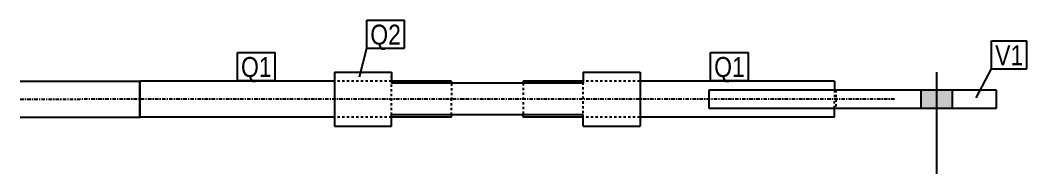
# Model space of a CAD drawing. Header units: millimetres. Extents: x 12 to 18153, y -28 to 385.
# Drawn here: x 5142 to 5983, y -28 to 101 of the extents above; entities that cross this region are included whole.
import ezdxf

# ---------------------------------------------------------------- set-up
doc = ezdxf.new("R2010")
doc.units = ezdxf.units.MM
doc.linetypes.add('DXK_LINE_DOT2', pattern=[3.9198, 1.9599, -1.9599])
doc.linetypes.add('DXK_LINE_DOT3', pattern=[5.9187, 2.979, -0.9799, 0.9799, -0.9799])
doc.layers.add('STÅL', color=7, linetype='Continuous')
doc.layers.add('TEKST', color=7, linetype='Continuous')
doc.styles.add('Arial Narrow', font='ARIALN.TTF', dxfattribs={"height": 0.2})

msp = doc.modelspace()

# ---------------------------------------------------------------- hatches: boundary and pattern name
at = {"layer": 'STÅL', "linetype": 'Continuous'}
msp.add_hatch(color=96, dxfattribs=at).paths.add_polyline_path([(5920.34, 42), (5894.34, 42), (5894.34, 27), (5920.34, 27)])

# ---------------------------------------------------------------- linework, layer by layer
at = {"layer": 'STÅL', "color": 2, "linetype": 'Continuous'}
for p, q in [((5404.84, 57), (5452.34, 57)), ((5404.84, 57), (5404.84, 12)), ((5452.34, 57), (5452.34, 47.74)), ((5612.34, 57), (5659.84, 57)), ((5612.34, 57), (5612.34, 47.74)), ((5659.84, 57), (5659.84, 12)), ((5142.34, 49.5), (5242.34, 49.5)), ((5404.84, 49.5), (5242.34, 49.5)), ((5242.34, 19.5), (5242.34, 49.5)), ((5242.34, 49.5), (5242.34, 27)), ((5502.34, 49.5), (5452.34, 49.5)), ((5612.34, 47.74), (5452.34, 47.74)), ((5502.34, 47.74), (5502.34, 49.5)), ((5612.34, 49.5), (5562.34, 49.5)), ((5562.34, 49.5), (5562.34, 47.74)), ((5822.34, 49.5), (5659.84, 49.5)), ((5822.34, 49.5), (5822.34, 42)), ((5957.34, 42), (5717.34, 42)), ((5717.34, 42), (5717.34, 27)), ((5957.34, 27), (5957.34, 42)), ((5242.34, 27), (5242.34, 19.5)), ((5717.34, 27), (5957.34, 27)), ((5822.34, 19.5), (5822.34, 27)), ((5142.34, 19.5), (5242.34, 19.5)), ((5404.84, 19.5), (5242.34, 19.5)), ((5612.34, 21.26), (5452.34, 21.26)), ((5452.34, 12), (5452.34, 21.26)), ((5502.34, 19.5), (5452.34, 19.5)), ((5502.34, 19.5), (5502.34, 21.26)), ((5562.34, 19.5), (5562.34, 21.26)), ((5612.34, 19.5), (5562.34, 19.5)), ((5612.34, 12), (5612.34, 21.26)), ((5822.34, 19.5), (5659.84, 19.5)), ((5404.84, 12), (5452.34, 12)), ((5612.34, 12), (5659.84, 12))]:
    msp.add_line(p, q, dxfattribs=at)
at = {"layer": 'STÅL', "color": 7, "linetype": 'DXK_LINE_DOT2'}
for p, q in [((5452.34, 21.26), (5452.34, 53.99)), ((5452.34, 49.5), (5404.84, 49.5)), ((5502.34, 47.49), (5502.34, 47.74)), ((5502.34, 47.49), (5502.34, 34.5)), ((5562.34, 47.74), (5562.34, 21.26)), ((5659.84, 49.5), (5612.34, 49.5)), ((5612.34, 15.01), (5612.34, 47.74)), ((5502.34, 21.26), (5502.34, 34.5)), ((5822.34, 42), (5822.34, 34.5)), ((5822.34, 27), (5822.34, 34.5)), ((5823.34, 42), (5823.34, 27)), ((5452.34, 19.5), (5404.84, 19.5)), ((5659.84, 19.5), (5612.34, 19.5))]:
    msp.add_line(p, q, dxfattribs=at)
at = {"layer": 'STÅL', "color": 96, "linetype": 'Continuous'}
for p, q in [((5907.34, 57), (5907.34, -28)), ((5894.34, 42), (5894.34, 27)), ((5920.34, 42), (5920.34, 27))]:
    msp.add_line(p, q, dxfattribs=at)
at = {"layer": 'STÅL', "color": 7, "linetype": 'DXK_LINE_DOT3'}
for p, q in [((5142.34, 34.5), (5192.34, 34.5)), ((5512.34, 34.5), (5192.34, 34.5)), ((5872.34, 34.5), (5512.34, 34.5))]:
    msp.add_line(p, q, dxfattribs=at)

# ---------------------------------------------------------------- wipeouts: each hides what was drawn before it
at = {"color": 0}
for points in [[(5460.27, 80.03), (5460.27, 97.53), (5434.68, 97.53), (5434.68, 80.03)], [(5979.81, 62.74), (5979.81, 80.24), (5956.36, 80.24), (5956.36, 62.74)]]:
    msp.add_wipeout(points, dxfattribs=at).dxf.layer = 'TEKST'

# ---------------------------------------------------------------- next in the draw order: wipeouts: each hides what was drawn before it
for points in [[(5460.27, 80.03), (5460.27, 97.53), (5434.68, 97.53), (5434.68, 80.03)], [(5979.81, 62.74), (5979.81, 80.24), (5956.36, 80.24), (5956.36, 62.74)], [(5352.34, 53), (5352.34, 70.5), (5326.75, 70.5), (5326.75, 53)], [(5747.34, 53), (5747.34, 70.5), (5721.75, 70.5), (5721.75, 53)]]:
    msp.add_wipeout(points, dxfattribs=at).dxf.layer = 'TEKST'

# ---------------------------------------------------------------- next in the draw order: linework, layer by layer
at = {"layer": 'TEKST', "color": 7, "linetype": 'Continuous'}
for p, q in [((5431.68, 100.53), (5463.27, 100.53)), ((5431.68, 77.03), (5431.68, 100.53)), ((5463.27, 77.03), (5463.27, 100.53)), ((5425.55, 53.01), (5431.68, 77.03)), ((5431.68, 77.03), (5463.27, 77.03)), ((5953.36, 83.24), (5982.81, 83.24)), ((5953.36, 59.74), (5953.36, 83.24)), ((5982.81, 59.74), (5982.81, 83.24)), ((5940.53, 35.66), (5953.36, 59.74)), ((5953.36, 59.74), (5982.81, 59.74))]:
    msp.add_line(p, q, dxfattribs=at)

# ---------------------------------------------------------------- next in the draw order: texts
at = {"layer": 'TEKST', "color": 3, "style": 'Arial Narrow'}
for s, p in [('Q2', (5434.68, 80.03)), ('V1', (5956.36, 62.74))]:
    msp.add_text(s, height=16.702, dxfattribs=at).set_placement(p)

# ---------------------------------------------------------------- next in the draw order: wipeouts: each hides what was drawn before it
at = {"color": 0}
for points in [[(5352.34, 53), (5352.34, 70.5), (5326.75, 70.5), (5326.75, 53)], [(5747.34, 53), (5747.34, 70.5), (5721.75, 70.5), (5721.75, 53)]]:
    msp.add_wipeout(points, dxfattribs=at).dxf.layer = 'TEKST'

# ---------------------------------------------------------------- next in the draw order: linework, layer by layer
at = {"layer": 'TEKST', "color": 7, "linetype": 'Continuous'}
for p, q in [((5323.75, 73.5), (5355.34, 73.5)), ((5323.75, 50), (5323.75, 73.5)), ((5355.34, 50), (5355.34, 73.5)), ((5718.75, 73.5), (5750.34, 73.5)), ((5718.75, 50), (5718.75, 73.5)), ((5750.34, 50), (5750.34, 73.5)), ((5323.75, 50), (5355.34, 50)), ((5718.75, 50), (5750.34, 50))]:
    msp.add_line(p, q, dxfattribs=at)

# ---------------------------------------------------------------- next in the draw order: texts
at = {"layer": 'TEKST', "color": 3, "style": 'Arial Narrow'}
for p in [(5326.75, 53), (5721.75, 53)]:
    msp.add_text('Q1', height=16.702, dxfattribs=at).set_placement(p)

doc.saveas('drawing.dxf')
